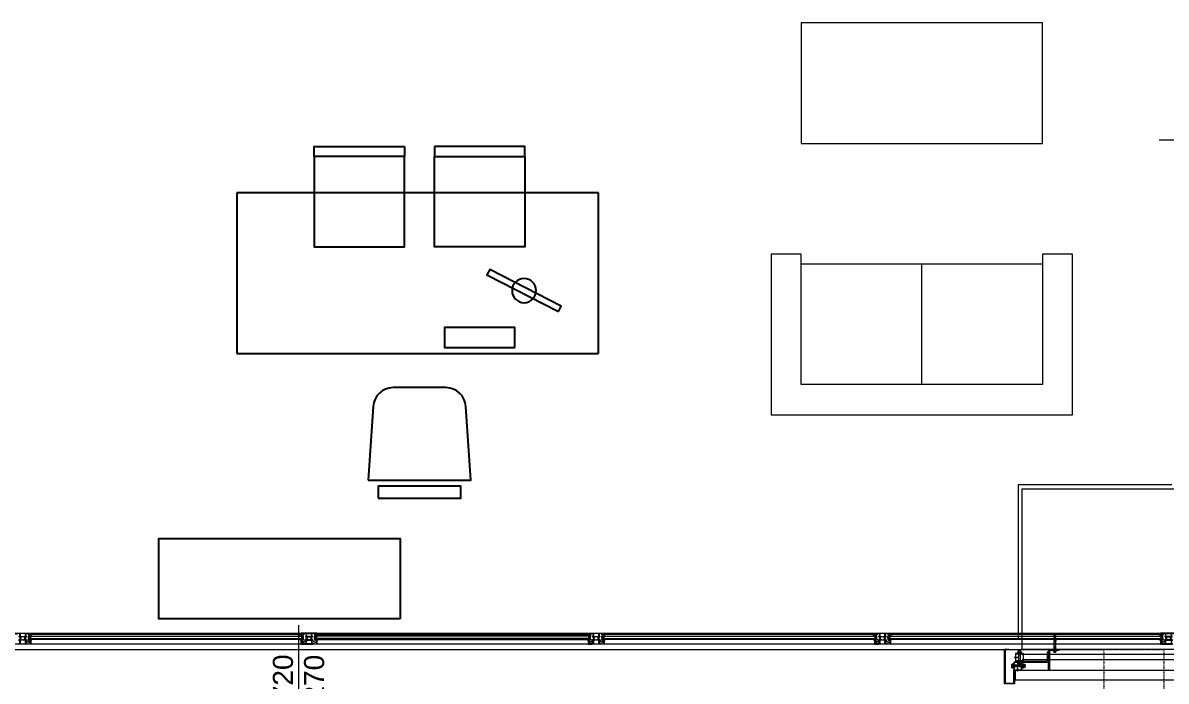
# Model space of a CAD drawing. Extents: x -1417 to 34975, y -245 to 8298.
# Drawn here: x 31081 to 31650, y 2397 to 2724 of the extents above; entities that cross this region are included whole.
import ezdxf
from ezdxf.enums import TextEntityAlignment as Align

# ---------------------------------------------------------------- set-up
doc = ezdxf.new("R2010")
doc.units = 0
doc.linetypes.add('DOT2', pattern=[0.125, 0, -0.125])
doc.layers.get('0').update_dxf_attribs({"color": 9, "lineweight": 9})
for name, color, linetype, lineweight in [('01', 9, 'Continuous', 9), ('05', 9, 'Continuous', 9), ('06D', 9, 'Continuous', 9), ('10', 9, 'Continuous', 9), ('10A', 9, 'Continuous', 9), ('14', 9, 'Continuous', 9), ('15', 9, 'Continuous', 9), ('20', 9, 'DOT2', 9), ('22', 8, 'Continuous', 9), ('33', 9, 'BATTING', 9)]:
    doc.layers.add(name, color=color, linetype=linetype, lineweight=lineweight)
doc.styles.add('Arial', font='arial.ttf', dxfattribs={"height": 2.5})
doc.linetypes.add('BATTING', pattern='A,0.0001,-0.1,[134,ltypeshp.shx,S=0.1,R=0,X=-0.1,Y=0],-0.2,[134,ltypeshp.shx,S=0.1,R=180,X=0.1,Y=0],-0.1', length=0.4001)

# ---------------------------------------------------------------- blocks, each defined once
blk = doc.blocks.new('AST55M13', base_point=(-120.6, -64.2))
at = {"linetype": 'Continuous'}
for points in [[(-120.6, -63.9), (-120.6, -24.599998), (-120.6, 14.700005, -0.414209), (-120.3, 15), (-115.899996, 15, -0.41421), (-115.6, 14.7), (-115.6, 12.699992, -0.41421), (-116.3, 12, -0.414214), (-116.6, 12.3), (-116.6, 13.1, 0.414214), (-117.1, 13.6), (-118.5, 13.6, 0.414214), (-119, 13.1), (-119, 6.399992, 0.414209), (-118.5, 5.9), (-117.099986, 5.9, 0.414205), (-116.6, 6.4), (-116.6, 7.20001, -0.414204), (-116.3, 7.5, -0.414214), (-115.6, 6.8), (-115.6, 3.7, -0.414214), (-116.1, 3.2), (-116.3, 3.2, -0.414214), (-116.6, 3.5), (-116.6, 4.2, 0.414214), (-116.9, 4.5), (-119, 4.5), (-119, -8.961104, 0.425432), (-117.96186, -9.960376), (-105.788552, -9.511013, 0.403077), (-105.5, -9.211232), (-105.5, -8, -0.414214), (-104.3, -6.8), (-103.392821, -6.8, -0.372826), (-102.403076, -7.657148, -0.456845), (-102.7, -8), (-104, -8, 0.414214), (-104.3, -8.3), (-104.3, -9.700012, 0.414202), (-104, -10), (-100.946604, -10), (-98.338437, -9.302068, -0.70008), (-97.584089, -10.379782), (-97.709916, -10.559482), (-99.43897, -12.27067, -0.607471), (-100.039661, -12.112259, 0.283637), (-100.258255, -11.885421), (-102.095283, -11.393179, 1.229391), (-102.4, -11.895399), (-102.4, -16.105016, 0.585524), (-101.943697, -16.361081), (-100.001669, -15.175658, -0.713652), (-99.56466, -15.537556), (-100.36784, -17.668029, -0.16709), (-100.492251, -17.818266), (-102.4, -18.982765), (-102.4, -30.217235), (-100.492251, -31.381734, -0.16709), (-100.36784, -31.531971), (-99.564658, -33.662449, -0.713657), (-100.001677, -34.024337), (-101.943707, -32.838913, 0.585511), (-102.4, -33.094985), (-102.4, -37.304601, 1.229391), (-102.095283, -37.806821), (-100.258255, -37.314579, 0.283637), (-100.039661, -37.087741, -0.607471), (-99.43897, -36.92933), (-97.709916, -38.640518), (-97.584089, -38.820218, -0.700084), (-98.338445, -39.89793), (-100.946604, -39.2), (-104.000005, -39.2, 0.414209), (-104.3, -39.5), (-104.3, -40.900004, 0.41421), (-104, -41.2), (-102.699997, -41.2, -0.456841), (-102.403076, -41.542851, -0.372826), (-103.39282, -42.4), (-104.3, -42.4, -0.414214), (-105.5, -41.2), (-105.5, -39.988768, 0.403083), (-105.788558, -39.688986), (-117.96186, -39.239624, 0.425432), (-119, -40.238896), (-119, -53.7), (-116.9, -53.7, 0.414214), (-116.6, -53.4), (-116.6, -52.69999, -0.414204), (-116.3, -52.4), (-116.09999, -52.4, -0.414208), (-115.6, -52.9), (-115.6, -56.000007, -0.414213), (-116.300007, -56.7, -0.414207), (-116.6, -56.4), (-116.6, -55.599986, 0.414205), (-117.1, -55.1), (-118.500008, -55.1, 0.414209), (-119, -55.6), (-119, -62.3, 0.414214), (-118.5, -62.8), (-117.1, -62.8, 0.414214), (-116.6, -62.3), (-116.6, -61.499993, -0.414207), (-116.3, -61.2, -0.414214), (-115.6, -61.9), (-115.6, -63.900008, -0.414206), (-115.9, -64.2), (-120.300006, -64.2, -0.414208), (-120.6, -63.9)], [(-99.249717, -12.903653), (-90.785616, -12.903653, 0.131652), (-90.285616, -12.769679), (-88.422218, -11.693846, -0.131652), (-88.272218, -11.653653), (-88.017666, -11.653653, -0.414214), (-87.717666, -11.953653), (-87.717666, -15.553653, -0.414214), (-88.017666, -15.853653), (-88.272218, -15.853653, -0.131646), (-88.422211, -15.813465), (-90.285616, -14.737628, 0.131652), (-90.785616, -14.603653), (-99.249717, -14.603653, 0.131652), (-99.749717, -14.737628), (-101.613115, -15.813461, -0.131646), (-101.763107, -15.853653), (-102.017666, -15.853653, -0.414205), (-102.317666, -15.553662), (-102.317666, -11.953653, -0.414205), (-102.017675, -11.653653), (-101.763115, -11.653653, -0.131652), (-101.613115, -11.693846), (-99.749717, -12.769679, 0.131652), (-99.249717, -12.903653)], [(-99.249717, -36.296347), (-90.785616, -36.296347, -0.131652), (-90.285616, -36.430321), (-88.422218, -37.506154, 0.131643), (-88.272229, -37.546347), (-88.017666, -37.546347, 0.414214), (-87.717666, -37.246347), (-87.717666, -33.646347, 0.414214), (-88.017666, -33.346347), (-88.272218, -33.346347, 0.131652), (-88.422218, -33.386539), (-90.285616, -34.462372, -0.131652), (-90.785616, -34.596347), (-99.249717, -34.596347, -0.131652), (-99.749717, -34.462372), (-101.613115, -33.386539, 0.131652), (-101.763115, -33.346347), (-102.017666, -33.346347, 0.414205), (-102.317666, -33.646338), (-102.317666, -37.246347, 0.414205), (-102.017675, -37.546347), (-101.763115, -37.546347, 0.131649), (-101.613118, -37.506156), (-99.749717, -36.430321, -0.131652), (-99.249717, -36.296347)], [(-85.3, -10), (-81.1, -10), (-76.9, -10), (-76.6, -10.3), (-76.3, -10), (-67.9, -10, 0.414205), (-67.6, -9.700009), (-67.6, -8.491608, -0.365977), (-67.35, -8.195804, 0.365977), (-67.1, -7.9), (-67.1, -6.8, 0.414195), (-67.399981, -6.5), (-68.3, -6.5, 0.36597), (-68.595803, -6.749993, -0.366034), (-68.89166, -7), (-69.3, -7, -0.414202), (-69.6, -6.700012), (-69.6, -6.5, -0.414214), (-68.1, -5), (-65.9, -5, -0.414207), (-65.6, -5.299994), (-65.6, -43.9, -0.414201), (-65.899987, -44.2), (-68.1, -44.2, -0.414214), (-69.6, -42.7), (-69.6, -42.5, -0.414207), (-69.300007, -42.2), (-68.891668, -42.2, -0.366034), (-68.595804, -42.45, 0.365977), (-68.3, -42.7), (-67.4, -42.7, 0.414206), (-67.1, -42.400008), (-67.1, -41.3, 0.365977), (-67.35, -41.004196, -0.365977), (-67.6, -40.708392), (-67.6, -39.5, 0.4142), (-67.899986, -39.2), (-76.3, -39.2), (-76.6, -38.9), (-76.9, -39.2), (-85.3, -39.2, 0.4142), (-85.6, -39.499986), (-85.6, -40.708392, -0.365977), (-85.85, -41.004196, 0.365977), (-86.1, -41.3), (-86.1, -42.4, 0.414199), (-85.800015, -42.7), (-84.9, -42.7, 0.365977), (-84.604196, -42.45, -0.366034), (-84.308332, -42.2), (-83.9, -42.2, -0.414214), (-83.6, -42.5), (-83.6, -42.7, -0.414214), (-85.1, -44.2), (-86.8, -44.2, -0.414214), (-87.6, -43.4), (-87.6, -42.7, 0.414205), (-87.899991, -42.4), (-88.10718, -42.4, -0.372825), (-89.096923, -41.542857, -0.45685), (-88.8, -41.2), (-87.9, -41.2, 0.414198), (-87.6, -40.900016), (-87.6, -39.5, 0.414214), (-87.9, -39.2), (-89.053396, -39.2), (-91.661555, -39.89793, -0.700084), (-92.415911, -38.820218), (-92.290084, -38.640518), (-90.56103, -36.92933, -0.607471), (-89.960339, -37.087741, 0.283637), (-89.741745, -37.314579), (-87.904717, -37.806821, 1.229391), (-87.6, -37.304601), (-87.6, -33.094984, 0.585516), (-88.056297, -32.838916), (-89.998323, -34.024337, -0.713656), (-90.435343, -33.66245), (-89.63216, -31.531971, -0.241095), (-89.507749, -31.381734), (-87.6, -30.217235), (-87.6, -18.982765), (-89.507749, -17.818266, -0.167084), (-89.632158, -17.668036), (-90.43534, -15.537556, -0.713656), (-89.998329, -15.17566), (-88.056303, -16.361081, 0.585518), (-87.6, -16.105021), (-87.6, -11.895399, 1.229391), (-87.904717, -11.393179), (-89.741745, -11.885421, 0.283637), (-89.960339, -12.112259, -0.607471), (-90.56103, -12.27067), (-92.290084, -10.559482), (-92.415911, -10.379782, -0.700084), (-91.661555, -9.30207), (-89.053396, -10), (-87.9, -10, 0.414206), (-87.6, -9.700008), (-87.6, -8.3, 0.414206), (-87.899992, -8), (-88.8, -8, -0.456844), (-89.096924, -7.657149, -0.372825), (-88.107186, -6.8), (-87.9, -6.8, 0.414214), (-87.6, -6.5), (-87.6, -5.800024, -0.414222), (-86.8, -5), (-85.1, -5, -0.414214), (-83.6, -6.5), (-83.6, -6.7, -0.414201), (-83.899987, -7), (-84.308332, -7, -0.366034), (-84.604196, -6.75, 0.365977), (-84.9, -6.5), (-85.8, -6.5, 0.414199), (-86.1, -6.799985), (-86.1, -7.9, 0.365977), (-85.85, -8.195804, -0.365977), (-85.6, -8.491608), (-85.6, -9.7, 0.414214), (-85.3, -10)]]:
    blk.add_lwpolyline(points, format="xyb", close=True, dxfattribs=at)
for points in [[(-119, -24.6), (-119, -37.6), (-104.1, -37.6), (-104.1, -11.6), (-119, -11.6), (-119, -24.6)], [(-76.55, -11.6), (-85.9, -11.6), (-85.9, -37.6), (-67.2, -37.6), (-67.2, -11.6), (-76.55, -11.6)]]:
    blk.add_lwpolyline(points, close=True, dxfattribs=at)
blk = doc.blocks.new('AS25G13', base_point=(534.475891, 569.218076))
at = {"linetype": 'Continuous'}
blk.add_lwpolyline([(554.475892, 593.818076), (554.475892, 574.618076, -0.414213), (554.175891, 574.318077), (553.575892, 574.318076, -0.414213), (553.275891, 574.618077), (553.275892, 574.818076), (550.275892, 574.818076), (550.275892, 572.118076), (550.625892, 571.916004, -0.414213), (550.735699, 571.506195), (549.749855, 569.798664, -0.767327), (549.075893, 569.979252), (549.075892, 575.018076, -0.414213), (550.075891, 576.018077), (552.775892, 576.018076, 0.414213), (553.275892, 576.518077), (553.275892, 592.418076, 0.414213), (552.775892, 592.918077), (546.871944, 592.918076, 0.414213), (545.871944, 591.918078), (545.871944, 584.702506, -0.236642), (544.585327, 582.137556, 0.18958), (541.498237, 577.158525, -0.197358), (540.185462, 575.110574), (538.643454, 574.030849, 0.244575), (537.875891, 572.556375), (537.875892, 569.763782, -0.767327), (536.857591, 569.490929), (535.716084, 571.468076, -0.577351), (535.975892, 571.918076), (536.675892, 571.918076), (536.675892, 572.556375, -0.244575), (537.955162, 575.013831), (539.49717, 576.093557, 0.197358), (540.317654, 577.373526, -0.18958), (543.867808, 583.099413, 0.236642), (544.671943, 584.702506), (544.671944, 585.818076, 0.414213), (544.371944, 586.118076), (543.971944, 586.118076, -0.414213), (543.671943, 586.418077), (543.671944, 586.818076, -0.414213), (543.971944, 587.118076), (544.171944, 587.118076, 0.414213), (544.671944, 587.618077), (544.671944, 591.918076, 0.414213), (543.671945, 592.918077), (536.175892, 592.918076, 0.41421), (535.675892, 592.418082), (535.675892, 591.901674, 0.127549), (535.764127, 591.561462, -0.098841), (537.104101, 587.384163, 0.366972), (537.386354, 587.117731, -0.399303), (537.671943, 586.818828), (537.671944, 586.418076, -0.414213), (537.371943, 586.118077), (536.46398, 586.118076, -0.400156), (535.964546, 586.594267, 0.114883), (534.725891, 590.959305, -0.126996), (534.475891, 591.927552), (534.475892, 593.818076, -0.414213), (534.775892, 594.118076), (554.175892, 594.118076, -0.414213), (554.475892, 593.818076)], format="xyb", close=True, dxfattribs=at)
blk = doc.blocks.new('AS01_16_02', base_point=(27.384856, 2.668764))
at = {"color": 0, "linetype": 'Continuous'}
for points in [[(21.277248, -1.392543, -0.892559), (21.744295, -0.515583), (24.521509, -1.857477, 0.502534), (24.860099, -2.298316, 0.502534), (25.184856, -1.847189), (25.184856, 1.7, 0.155072), (24.261958, 3.275501), (20.430427, 5.552607, -0.865076), (21.019614, 6.583639), (28.412964, 3.675712, -0.696768), (28.399147, 3.019187), (27.721583, 2.785098, 0.319818), (27.384856, 2.312508), (27.384856, 0.05, 0.414214), (27.684856, -0.25), (28.08642, -0.25, 0.396012), (28.385833, 0.03125, -0.682513), (29.272546, 0.315748), (30.127622, -0.734156, -0.172553), (30.284856, -1.176202), (30.284856, -3.723798, -0.172553), (30.127622, -4.165844), (29.272546, -5.215748, -0.682513), (28.385833, -4.93125, 0.396012), (28.08642, -4.65), (27.684856, -4.65, 0.414214), (27.384856, -4.95), (27.384856, -10.2, -0.414214), (27.084856, -10.5), (25.297074, -10.5, -0.18412), (24.964264, -10.373145), (21.227908, -7.040675, -0.881574), (21.79023, -6.223317), (24.51762, -8.055238, 1.121155), (25.184856, -8.202566), (25.184856, -4.921445, 0.698065), (24.633969, -4.152563), (21.277248, -1.392543)], [(27.72879, -3.456066, 0.198912), (27.834856, -3.5), (28.734856, -3.5, 0.414214), (28.884856, -3.35), (28.884856, -1.55, 0.414214), (28.734856, -1.4), (27.834856, -1.4, 0.414214), (27.684856, -1.55), (27.684856, -3.35, 0.198912), (27.72879, -3.456066)]]:
    blk.add_lwpolyline(points, format="xyb", close=True, dxfattribs=at)
blk = doc.blocks.new('p-dograma-catikati')
at = {"layer": '06D', "elevation": 0}
for points in [[(7.13, -680), (854.37, -680)], [(854.37, -685.5), (7.13, -685.5)]]:
    blk.add_lwpolyline(points, dxfattribs=at)
at = {"layer": '10', "ltscale": 1000}
for p, q in [((290.83, -681.68), (290.98, -681.53)), ((290.83, -682.52), (290.83, -681.68)), ((290.98, -682.67), (290.83, -682.52)), ((290.98, -681.53), (291.83, -681.53)), ((290.98, -681.78), (291.08, -681.68)), ((290.98, -682.42), (290.98, -681.78)), ((291.08, -682.52), (290.98, -682.42)), ((291.83, -682.67), (290.98, -682.67)), ((291.08, -681.68), (291.68, -681.68)), ((291.68, -682.52), (291.08, -682.52)), ((291.68, -681.68), (291.68, -682.52)), ((291.83, -681.53), (291.83, -682.67)), ((427.59, -681.53), (426.74, -681.53)), ((426.74, -681.53), (426.74, -682.67)), ((426.74, -682.67), (427.59, -682.67)), ((427.49, -681.68), (426.89, -681.68)), ((426.89, -681.68), (426.89, -682.52)), ((426.89, -682.52), (427.49, -682.52)), ((427.59, -681.78), (427.49, -681.68)), ((427.49, -682.52), (427.59, -682.42)), ((427.74, -681.68), (427.59, -681.53)), ((427.59, -682.42), (427.59, -681.78)), ((427.59, -682.67), (427.74, -682.52)), ((427.74, -682.52), (427.74, -681.68)), ((433.26, -681.68), (433.41, -681.53)), ((433.26, -682.52), (433.26, -681.68)), ((433.41, -682.67), (433.26, -682.52)), ((433.41, -681.53), (434.26, -681.53)), ((433.41, -681.78), (433.51, -681.68)), ((433.41, -682.42), (433.41, -681.78)), ((433.51, -682.52), (433.41, -682.42)), ((434.26, -682.67), (433.41, -682.67)), ((433.51, -681.68), (434.11, -681.68)), ((434.11, -682.52), (433.51, -682.52)), ((434.11, -681.68), (434.11, -682.52)), ((434.26, -681.53), (434.26, -682.67)), ((570.52, -681.53), (569.67, -681.53)), ((569.67, -681.53), (569.67, -682.67)), ((569.67, -682.67), (570.52, -682.67)), ((570.42, -681.68), (569.82, -681.68)), ((569.82, -681.68), (569.82, -682.52)), ((569.82, -682.52), (570.42, -682.52)), ((570.52, -681.78), (570.42, -681.68)), ((570.42, -682.52), (570.52, -682.42)), ((570.67, -681.68), (570.52, -681.53)), ((570.52, -682.42), (570.52, -681.78)), ((570.52, -682.67), (570.67, -682.52)), ((570.67, -682.52), (570.67, -681.68)), ((576.19, -681.68), (576.34, -681.53)), ((576.19, -682.52), (576.19, -681.68)), ((576.34, -682.67), (576.19, -682.52)), ((576.34, -681.53), (577.19, -681.53)), ((576.34, -681.78), (576.44, -681.68)), ((576.34, -682.42), (576.34, -681.78)), ((576.44, -682.52), (576.34, -682.42)), ((577.19, -682.67), (576.34, -682.67)), ((576.44, -681.68), (577.04, -681.68)), ((577.04, -682.52), (576.44, -682.52)), ((577.04, -681.68), (577.04, -682.52)), ((577.19, -681.53), (577.19, -682.67)), ((712.96, -681.53), (712.11, -681.53)), ((712.11, -681.53), (712.11, -682.67)), ((712.11, -682.67), (712.96, -682.67)), ((712.86, -681.68), (712.26, -681.68)), ((712.26, -681.68), (712.26, -682.52)), ((712.26, -682.52), (712.86, -682.52)), ((712.96, -681.78), (712.86, -681.68)), ((712.86, -682.52), (712.96, -682.42)), ((713.11, -681.68), (712.96, -681.53)), ((712.96, -682.42), (712.96, -681.78)), ((712.96, -682.67), (713.11, -682.52)), ((713.11, -682.52), (713.11, -681.68)), ((718.63, -681.68), (718.78, -681.53)), ((718.63, -682.52), (718.63, -681.68)), ((718.78, -682.67), (718.63, -682.52)), ((718.78, -681.53), (719.63, -681.53)), ((718.78, -681.78), (718.88, -681.68)), ((718.78, -682.42), (718.78, -681.78)), ((718.88, -682.52), (718.78, -682.42)), ((719.63, -682.67), (718.78, -682.67)), ((718.88, -681.68), (719.48, -681.68)), ((719.48, -682.52), (718.88, -682.52)), ((719.48, -681.68), (719.48, -682.52)), ((719.63, -681.53), (719.63, -682.67)), ((855.39, -681.53), (854.54, -681.53)), ((854.54, -681.53), (854.54, -682.67)), ((854.54, -682.67), (855.39, -682.67)), ((855.29, -681.68), (854.69, -681.68)), ((854.69, -681.68), (854.69, -682.52)), ((854.69, -682.52), (855.29, -682.52)), ((855.39, -681.78), (855.29, -681.68)), ((855.29, -682.52), (855.39, -682.42)), ((855.54, -681.68), (855.39, -681.53)), ((855.39, -682.42), (855.39, -681.78)), ((855.39, -682.67), (855.54, -682.52)), ((855.54, -682.52), (855.54, -681.68)), ((290.78, -683.1), (290.77, -683.1)), ((291.67, -683.52), (291.69, -683.51)), ((291.73, -683.5), (292, -683.5)), ((292.03, -683.53), (292.03, -683.73)), ((292.06, -683.75), (292.09, -683.75)), ((426.51, -683.75), (426.47, -683.75)), ((426.54, -683.53), (426.54, -683.73)), ((426.83, -683.5), (426.57, -683.5)), ((426.9, -683.52), (426.88, -683.51)), ((427.78, -683.1), (427.79, -683.1)), ((433.22, -683.1), (433.21, -683.1)), ((434.1, -683.52), (434.12, -683.51)), ((434.17, -683.5), (434.43, -683.5)), ((434.46, -683.53), (434.46, -683.73)), ((434.49, -683.75), (434.53, -683.75)), ((569.44, -683.75), (569.41, -683.75)), ((569.47, -683.53), (569.47, -683.73)), ((569.77, -683.5), (569.5, -683.5)), ((569.83, -683.52), (569.82, -683.51)), ((570.72, -683.1), (570.73, -683.1)), ((576.15, -683.1), (576.14, -683.1)), ((577.04, -683.52), (577.05, -683.51)), ((577.1, -683.5), (577.36, -683.5)), ((577.39, -683.53), (577.39, -683.73)), ((577.42, -683.75), (577.46, -683.75)), ((711.88, -683.75), (711.84, -683.75)), ((711.91, -683.53), (711.91, -683.73)), ((712.2, -683.5), (711.94, -683.5)), ((712.27, -683.52), (712.25, -683.51)), ((713.15, -683.1), (713.16, -683.1)), ((718.59, -683.1), (718.58, -683.1)), ((719.47, -683.52), (719.49, -683.51)), ((719.54, -683.5), (719.8, -683.5)), ((719.83, -683.53), (719.83, -683.73)), ((719.86, -683.75), (719.9, -683.75)), ((854.31, -683.75), (854.28, -683.75)), ((854.34, -683.53), (854.34, -683.73)), ((854.63, -683.5), (854.37, -683.5)), ((854.7, -683.52), (854.68, -683.51)), ((855.59, -683.1), (855.6, -683.1))]:
    blk.add_line(p, q, dxfattribs=at)
for centre, major_axis, start_param, end_param in [((290.77, -683.15), (0.05, 0), 1.571021, 3.466754), ((291.59, -682.54), (1.11, 0), 3.811733, 4.445523), ((290.77, -683.14), (0.0382, 0), 0.62909, 1.300096), ((291.08, -682.86), (-0.391, 0), 0.785447, 1.446401), ((291.59, -680.35), (3.2, 0), 4.537008, 4.882121), ((291.51, -683.06), (-0.529, 0), 1.168071, 1.875789), ((291.73, -683.59), (0.1, 0), 1.57081, 2.088079), ((292, -683.53), (-0.03, 0), 3.141594, 4.712388), ((292.06, -683.73), (-0.03, 0), 0.000001, 1.570795), ((292.09, -683.66), (0.1, 0), -1.570624, -0.201547), ((291.68, -680.55), (-2.97, 0), 1.723745, 1.916715), ((292.98, -683.83), (0.8, 0), 1.91468, 2.940113), ((292.7, -683.12), (0.03, 0), 0.00045, 1.852781), ((292.7, -683.12), (-0.03, 0), 1.914618, 3.141561), ((433.21, -683.15), (0.05, 0), 1.571021, 3.466754), ((434.03, -682.54), (1.11, 0), 3.811733, 4.445523), ((433.21, -683.14), (0.0382, 0), 0.62909, 1.300096), ((433.52, -682.86), (0.391, 0), 3.92704, 4.587994), ((434.03, -680.35), (3.2, 0), 4.537008, 4.882121), ((433.94, -683.06), (-0.529, 0), 1.168071, 1.875789), ((434.17, -683.59), (0.1, 0), 1.57081, 2.088079), ((434.43, -683.53), (0.03, 0), 0.000001, 1.570795), ((434.49, -683.73), (-0.03, 0), 0.000001, 1.570795), ((434.53, -683.66), (0.1, 0), -1.570624, -0.201547), ((434.11, -680.55), (2.97, 0), -1.417848, -1.224878), ((435.41, -683.83), (0.8, 0), 1.91468, 2.940113), ((435.13, -683.12), (0.03, 0), 0.00045, 1.852781), ((435.13, -683.12), (-0.03, 0), 1.914618, 3.141561), ((576.14, -683.15), (0.05, 0), 1.571021, 3.466754), ((576.96, -682.54), (1.11, 0), 3.811733, 4.445523), ((576.14, -683.14), (0.0382, 0), 0.62909, 1.300096), ((576.45, -682.86), (-0.391, 0), 0.785447, 1.446401), ((576.96, -680.35), (3.2, 0), 4.537008, 4.882121), ((576.88, -683.06), (-0.529, 0), 1.168071, 1.875789), ((577.1, -683.59), (0.1, 0), 1.57081, 2.088079), ((577.36, -683.53), (-0.03, 0), 3.141594, 4.712388), ((577.42, -683.73), (-0.03, 0), 0.000001, 1.570795), ((577.46, -683.66), (0.1, 0), -1.570624, -0.201547), ((577.05, -680.55), (-2.97, 0), 1.723745, 1.916715), ((578.34, -683.83), (0.8, 0), 1.91468, 2.940113), ((578.06, -683.12), (0.03, 0), 0.00045, 1.852781), ((578.06, -683.12), (-0.03, 0), 1.914618, 3.141561), ((718.58, -683.15), (0.05, 0), 1.571021, 3.466754), ((719.4, -682.54), (1.11, 0), 3.811733, 4.445523), ((718.58, -683.14), (0.0382, 0), 0.62909, 1.300096), ((718.89, -682.86), (-0.391, 0), 0.785447, 1.446401), ((719.4, -680.35), (3.2, 0), 4.537008, 4.882121), ((719.31, -683.06), (-0.529, 0), 1.168071, 1.875789), ((719.54, -683.59), (0.1, 0), 1.57081, 2.088079), ((719.8, -683.53), (-0.03, 0), 3.141594, 4.712388), ((719.86, -683.73), (-0.03, 0), 0.000001, 1.570795), ((719.9, -683.66), (0.1, 0), -1.570624, -0.201547), ((719.48, -680.55), (-2.97, 0), 1.723745, 1.916715), ((720.78, -683.83), (0.8, 0), 1.91468, 2.940113), ((720.5, -683.12), (0.03, 0), 0.00045, 1.852781), ((720.5, -683.12), (-0.03, 0), 1.914618, 3.141561)]:
    blk.add_ellipse(centre, major_axis=major_axis, ratio=0.909091, start_param=start_param, end_param=end_param, dxfattribs=at)
at = {"layer": '10', "ltscale": 1000, "extrusion": (0, 0, -1)}
for centre, major_axis, start_param, end_param in [((425.87, -683.12), (-0.03, 0), 0.00045, 1.852781), ((425.87, -683.12), (0.03, 0), 1.914618, 3.141561), ((425.59, -683.83), (-0.8, 0), 1.91468, 2.940113), ((426.89, -680.55), (2.97, 0), 1.723745, 1.916715), ((426.47, -683.66), (-0.1, 0), -1.570624, -0.201547), ((426.97, -680.35), (-3.2, 0), 4.537008, 4.882121), ((426.51, -683.73), (0.03, 0), 0.000001, 1.570795), ((426.57, -683.53), (0.03, 0), 3.141594, 4.712388), ((426.83, -683.59), (-0.1, 0), 1.57081, 2.088079), ((427.06, -683.06), (0.529, 0), 1.168071, 1.875789), ((426.97, -682.54), (-1.11, 0), 3.811733, 4.445523), ((427.48, -682.86), (0.391, 0), 0.785447, 1.446401), ((427.79, -683.14), (-0.0382, 0), 0.62909, 1.300096), ((427.79, -683.15), (-0.05, 0), 1.571021, 3.466754), ((568.8, -683.12), (-0.03, 0), 0.00045, 1.852781), ((568.8, -683.12), (0.03, 0), 1.914618, 3.141561), ((568.52, -683.83), (-0.8, 0), 1.91468, 2.940113), ((569.82, -680.55), (-2.97, 0), -1.417848, -1.224878), ((569.41, -683.66), (-0.1, 0), -1.570624, -0.201547), ((569.91, -680.35), (-3.2, 0), 4.537008, 4.882121), ((569.44, -683.73), (0.03, 0), 0.000001, 1.570795), ((569.5, -683.53), (-0.03, 0), 0.000001, 1.570795), ((569.77, -683.59), (-0.1, 0), 1.57081, 2.088079), ((569.99, -683.06), (0.529, 0), 1.168071, 1.875789), ((569.91, -682.54), (-1.11, 0), 3.811733, 4.445523), ((570.42, -682.86), (-0.391, 0), 3.92704, 4.587994), ((570.73, -683.14), (-0.0382, 0), 0.62909, 1.300096), ((570.73, -683.15), (-0.05, 0), 1.571021, 3.466754), ((711.24, -683.12), (-0.03, 0), 0.00045, 1.852781), ((711.24, -683.12), (0.03, 0), 1.914618, 3.141561), ((710.96, -683.83), (-0.8, 0), 1.91468, 2.940113), ((712.26, -680.55), (-2.97, 0), -1.417848, -1.224878), ((711.84, -683.66), (-0.1, 0), -1.570624, -0.201547), ((712.34, -680.35), (-3.2, 0), 4.537008, 4.882121), ((711.88, -683.73), (0.03, 0), 0.000001, 1.570795), ((711.94, -683.53), (-0.03, 0), 0.000001, 1.570795), ((712.2, -683.59), (-0.1, 0), 1.57081, 2.088079), ((712.43, -683.06), (0.529, 0), 1.168071, 1.875789), ((712.34, -682.54), (-1.11, 0), 3.811733, 4.445523), ((712.85, -682.86), (-0.391, 0), 3.92704, 4.587994), ((713.16, -683.14), (-0.0382, 0), 0.62909, 1.300096), ((713.16, -683.15), (-0.05, 0), 1.571021, 3.466754), ((853.67, -683.12), (0.03, 0), 3.142043, 4.994373), ((853.67, -683.12), (-0.03, 0), -1.226975, -0.000032), ((853.39, -683.83), (-0.8, 0), 1.91468, 2.940113), ((854.69, -680.55), (2.97, 0), 1.723745, 1.916715), ((854.28, -683.66), (-0.1, 0), -1.570624, -0.201547), ((854.78, -680.35), (-3.2, 0), 4.537008, 4.882121), ((854.31, -683.73), (-0.03, 0), 3.141594, 4.712388), ((854.37, -683.53), (-0.03, 0), 0.000001, 1.570795), ((854.63, -683.59), (0.1, 0), -1.570782, -1.053513), ((854.86, -683.06), (0.529, 0), 1.168071, 1.875789), ((854.78, -682.54), (1.11, 0), 0.67014, 1.30393), ((855.29, -682.86), (-0.391, 0), 3.92704, 4.587994), ((855.6, -683.14), (-0.0382, 0), 0.62909, 1.300096), ((855.6, -683.15), (-0.05, 0), 1.571021, 3.466754)]:
    blk.add_ellipse(centre, major_axis=major_axis, ratio=0.909091, start_param=start_param, end_param=end_param, dxfattribs=at)
at = {"layer": '15', "elevation": 0}
for points in [[(290.98, -681.53), (427.59, -681.53), (427.59, -680.73), (290.98, -680.73), (290.98, -681.53)], [(290.98, -682.67), (427.59, -682.67), (427.59, -683.27), (290.98, -683.27), (290.98, -682.67)], [(570.52, -681.53), (433.41, -681.53), (433.41, -680.73), (570.52, -680.73), (570.52, -681.53)], [(570.52, -682.67), (433.41, -682.67), (433.41, -683.27), (570.52, -683.27), (570.52, -682.67)], [(576.34, -681.53), (712.96, -681.53), (712.96, -680.73), (576.34, -680.73), (576.34, -681.53)], [(576.34, -682.67), (712.96, -682.67), (712.96, -683.27), (576.34, -683.27), (576.34, -682.67)], [(718.78, -681.53), (855.39, -681.53), (855.39, -680.73), (718.78, -680.73), (718.78, -681.53)], [(718.78, -682.67), (855.39, -682.67), (855.39, -683.27), (718.78, -683.27), (718.78, -682.67)]]:
    blk.add_lwpolyline(points, dxfattribs=at)
at = {"layer": '10', "ltscale": 1000, "yscale": 0.1, "zscale": 0.1}
for name, p, xscale, rotation in [('AST55M13', (284.11, -680), 0.1, 270), ('AST55M13', (434.46, -680), -0.1, 90), ('AS01_16_02', (434.46, -680.5), -0.1, 270), ('AS01_16_02', (569.47, -680.5), 0.1, 90), ('AST55M13', (569.47, -680), 0.1, 270), ('AS01_16_02', (711.91, -680.5), 0.1, 90), ('AST55M13', (711.91, -680), 0.1, 270), ('AS01_16_02', (854.34, -680.5), 0.1, 90), ('AS25G13', (289.54, -683.5), 0.1, 270), ('AS25G13', (429.03, -683.5), -0.1, 90), ('AS25G13', (574.9, -683.5), 0.1, 270), ('AS25G13', (717.34, -683.5), 0.1, 270)]:
    blk.add_blockref(name, p, dxfattribs=dict(at, xscale=xscale, rotation=rotation))
at = {"layer": '10', "ltscale": 1000, "extrusion": (0, 0, -1), "yscale": 0.1, "zscale": -0.1}
for name, p, xscale, rotation in [('AS01_16_02', (-292.03, -680.5), 0.1, 90), ('AS01_16_02', (-426.54, -680.5), -0.1, 270), ('AS01_16_02', (-577.39, -680.5), 0.1, 90), ('AS01_16_02', (-719.83, -680.5), 0.1, 90), ('AST55M13', (-862.26, -680), 0.1, 270), ('AS25G13', (-431.97, -683.5), -0.1, 90), ('AS25G13', (-571.96, -683.5), 0.1, 270), ('AS25G13', (-714.4, -683.5), 0.1, 270), ('AS25G13', (-856.83, -683.5), 0.1, 270)]:
    blk.add_blockref(name, p, dxfattribs=dict(at, xscale=xscale, rotation=rotation))
blk = doc.blocks.new('p-koltuk-2li')
blk.add_lwpolyline([(-75, -100), (-75, -20), (75, -20), (75, -100), (60, -100), (60, -95), (-60, -95), (-60, -100)], close=True)
for points in [[(60, -95), (60, -35), (-60, -35), (-60, -95)], [(0, -35), (0, -35), (0, -95)]]:
    blk.add_lwpolyline(points)
blk = doc.blocks.new('gr-p-birim eleman')
blk.add_lwpolyline([(-1, 0), (0, 0), (0, 1), (-1, 1)], close=True)
blk = doc.blocks.new('m-vw-sandalye-02')
at = {"lineweight": -3, "ltscale": 0.5}
for points in [[(-22.5, 0), (-22.5, -5), (22.5, -5), (22.5, 0)], [(-22.5, -5), (22.5, -5), (22.5, -50), (-22.5, -50)]]:
    blk.add_lwpolyline(points, close=True, dxfattribs=at)
blk = doc.blocks.new('m-vw-sandalye')
at = {"lineweight": -3, "ltscale": 0.5}
blk.add_lwpolyline([(-20.5, 0), (20.5, 0), (20.5, -6), (-20.5, -6)], close=True, dxfattribs=at)
blk.add_lwpolyline([(-25.5, -9), (25.5, -9), (23.11, -45.65, -0.395265), (13.13, -55), (-13.13, -55, -0.395265), (-23.11, -45.65)], format="xyb", close=True, dxfattribs=at)
blk = doc.blocks.new('m-vw-çalışma-p-01')
at = {"lineweight": -3, "ltscale": 0.5}
for p, q in [((11.93, 179.03), (91.93, 179.03)), ((11.93, -0.97), (11.93, 179.03)), ((91.93, 179.03), (91.93, -0.97)), ((91.93, -0.97), (11.93, -0.97))]:
    blk.add_line(p, q, dxfattribs=at)
for points in [[(32.8, 159.16), (35.47, 160.53), (53.74, 124.95), (51.08, 123.58)], [(15, 137.5), (25, 137.5), (25, 102.5), (15, 102.5)]]:
    blk.add_lwpolyline(points, close=True, dxfattribs=at)
blk.add_circle((43.27, 142.05), 6, dxfattribs=at)
at = {"lineweight": -3, "ltscale": 0.5, "xscale": -1, "rotation": 270}
blk.add_blockref('m-vw-sandalye-02', (115, 120), dxfattribs=at)
at = {"lineweight": -3, "rotation": 90}
blk.add_blockref('m-vw-sandalye', (-60, 90), dxfattribs=at)
at = {"lineweight": -3, "ltscale": 0.5, "rotation": 270}
blk.add_blockref('m-vw-sandalye-02', (115, 60), dxfattribs=at)
blk = doc.blocks.new('p-kolon-80x80-vw')
at = {"layer": '01'}
blk.add_lwpolyline([(-40, -40), (-40, 40), (40, 40), (40, -40)], close=True, dxfattribs=at)
blk = doc.blocks.new('0_doorno')
blk.add_lwpolyline([(4.5, 0), (12.5, 0)])
blk.add_ellipse((0, 0), major_axis=(-4.5, 0), ratio=0.666667)
at = {"style": 'Arial'}
blk.add_attdef('YUKSEKLIK', text='', height=2, dxfattribs=at).set_placement((5, 5.9), align=Align.TOP_LEFT)
blk.add_attdef('KAPINO', text='', height=1.4, dxfattribs=at).set_placement((-0.02, -0.04), align=Align.MIDDLE)
blk.add_attdef('GENISLIK', text='', height=2, dxfattribs=at).set_placement((5, -1.89), align=Align.BOTTOM_LEFT)
blk = doc.blocks.new('cxvxv')
for p, q in [((-21988.4, 8560.98, 0), (-21988.4, 8560.32, 0)), ((-21988.4, 8560.32, 0), (-21986.64, 8560.32, 0)), ((-21986.86, 8561.07, 0), (-21988.18, 8561.07, 0)), ((-21988.02, 8561.25, 0), (-21987.03, 8561.3, 0)), ((-21988.02, 8561.25, 0), (-21988, 8561.26, 0)), ((-21988, 8561.23, 0), (-21988.02, 8561.25, 0)), ((-21988.02, 8561.13, 0), (-21987.03, 8561.19, 0)), ((-21988.02, 8561.13, 0), (-21988, 8561.14, 0)), ((-21988, 8561.11, 0), (-21988.02, 8561.13, 0)), ((-21988.02, 8560.32, 0), (-21987.02, 8560.32, 0)), ((-21988.02, 8560.28, 0), (-21988.02, 8560.32, 0)), ((-21988.02, 8560.11, 0), (-21988.02, 8555.61, 0)), ((-21988, 8561.3, 0), (-21987.94, 8561.35, 0)), ((-21988, 8561.26, 0), (-21988, 8561.3, 0)), ((-21988, 8561.14, 0), (-21988, 8561.23, 0)), ((-21988, 8561.07, 0), (-21988, 8561.11, 0)), ((-21987.96, 8560.98, 0), (-21987.96, 8560.32, 0)), ((-21987.54, 8561.35, 0), (-21987.94, 8561.35, 0)), ((-21987.7, 8561.05, 0), (-21987.7, 8561.08, 0)), ((-21987.7, 8561.07, 0), (-21987.7, 8561.07, 0)), ((-21987.54, 8561.35, 0), (-21987.1, 8561.35, 0)), ((-21987.03, 8561.3, 0), (-21987.1, 8561.35, 0)), ((-21987.08, 8560.64, 0), (-21987.08, 8560.98, 0)), ((-21987.08, 8560.64, 0), (-21987.08, 8560.32, 0)), ((-21987.06, 8560.32, 0), (-21987.06, 8560.28, 0)), ((-21987.06, 8555.61, 0), (-21987.06, 8560.11, 0)), ((-21987.05, 8561.32, 0), (-21987.03, 8561.3, 0)), ((-21987.03, 8561.3, 0), (-21987.05, 8561.28, 0)), ((-21987.03, 8561.3, 0), (-21987.05, 8561.29, 0)), ((-21987.05, 8561.28, 0), (-21987.05, 8561.2, 0)), ((-21987.05, 8561.2, 0), (-21987.03, 8561.19, 0)), ((-21987.03, 8561.19, 0), (-21987.05, 8561.17, 0)), ((-21987.05, 8561.17, 0), (-21987.05, 8561.08, 0)), ((-21987.05, 8561.08, 0), (-21987.03, 8561.07, 0)), ((-21987.02, 8560.32, 0), (-21987.02, 8560.28, 0)), ((-21987.02, 8555.61, 0), (-21987.02, 8560.11, 0)), ((-21986.64, 8560.32, 0), (-21986.64, 8560.98, 0)), ((-21988.4, 8555.4, 0), (-21986.64, 8555.4, 0)), ((-21988.4, 8554.74, 0), (-21988.4, 8555.4, 0)), ((-21986.86, 8554.65, 0), (-21988.17, 8554.65, 0)), ((-21988.02, 8555.44, 0), (-21988.02, 8555.4, 0)), ((-21988.02, 8555.4, 0), (-21987.02, 8555.4, 0)), ((-21987.96, 8554.74, 0), (-21987.96, 8555.4, 0)), ((-21987.08, 8555.08, 0), (-21987.08, 8555.4, 0)), ((-21987.08, 8555.08, 0), (-21987.08, 8554.74, 0)), ((-21987.06, 8555.4, 0), (-21987.06, 8555.44, 0)), ((-21987.02, 8555.4, 0), (-21987.02, 8555.44, 0)), ((-21986.64, 8555.4, 0), (-21986.64, 8554.74, 0))]:
    blk.add_line(p, q)
at = {"elevation": 0}
for points in [[(-21986.3, 8560.11), (-21988.7, 8560.11), (-21988.7, 8560.28), (-21986.3, 8560.28)], [(-21986.3, 8555.61), (-21988.7, 8555.61), (-21988.7, 8555.44), (-21986.3, 8555.44)]]:
    blk.add_lwpolyline(points, close=True, dxfattribs=at)
for points in [[(-21987.98, 8560.28), (-21987.98, 8560.32)], [(-21987.98, 8560.11), (-21987.98, 8555.61)], [(-21987.98, 8555.44), (-21987.98, 8555.4)]]:
    blk.add_lwpolyline(points, dxfattribs=at)
for centre, radius, start, end in [((-21988.18, 8560.75, 0), 0.315, 45.8497, 134.1503), ((-21987.52, 8559.95, 0), 1.12, 66.8701, 113.1299), ((-21987.52, 8559.95, 0), 1.12, 66.8701, 113.1299), ((-21986.86, 8560.76, 0), 0.313, 45.449, 134.551), ((-21988.18, 8554.97, 0), 0.315, 225.8497, 314.1503), ((-21987.52, 8555.77, 0), 1.12, 246.8701, 293.1299), ((-21987.52, 8555.77, 0), 1.12, 246.8701, 293.1299), ((-21986.86, 8554.96, 0), 0.313, 225.449, 314.551)]:
    blk.add_arc(centre, radius, start, end)
blk = doc.blocks.new('VIDA')
for p, q in [((-18072, 6523.9), (-18071.9, 6524)), ((-18071.9, 6523.8), (-18072, 6523.9)), ((-18071.9, 6524), (-18070.1, 6524.7)), ((-18069.6, 6522.9), (-18071.9, 6523.8)), ((-18069.7, 6524.9), (-18070.6, 6523.2)), ((-18070.6, 6523.2), (-18070.1, 6524.7)), ((-18070.1, 6524.7), (-18069.9, 6525.1)), ((-18069.9, 6525.1), (-18070.1, 6524.1)), ((-18070.1, 6524.1), (-18070, 6524.3)), ((-18070, 6524.3), (-18069.8, 6525.1)), ((-18069.9, 6525.1), (-18069.8, 6525.1)), ((-18069.8, 6525.1), (-18069.7, 6524.9)), ((-18069.7, 6524.9), (-18069.3, 6525)), ((-18069.6, 6522.8), (-18069.1, 6525)), ((-18069.6, 6522.8), (-18069.6, 6522.9)), ((-18069.4, 6522.4), (-18069.6, 6522.8)), ((-18068.9, 6525.3), (-18069.4, 6522.4)), ((-18069.3, 6522.4), (-18069.4, 6522.4)), ((-18069.3, 6522.4), (-18068.9, 6525.3)), ((-18069.3, 6525), (-18069.1, 6525)), ((-18069.1, 6522.8), (-18069.3, 6522.4)), ((-18069.1, 6525), (-18068.9, 6525.3)), ((-18068.7, 6522.8), (-18069.1, 6522.8)), ((-18068.9, 6525.3), (-18068.9, 6525.3)), ((-18068.9, 6525.3), (-18068.7, 6525)), ((-18068.7, 6522.8), (-18068.2, 6525)), ((-18068.7, 6525), (-18068.2, 6525)), ((-18068.5, 6522.4), (-18068.7, 6522.8)), ((-18068, 6525.3), (-18068.5, 6522.4)), ((-18068.4, 6522.4), (-18068.5, 6522.4)), ((-18068.4, 6522.4), (-18067.9, 6525.3)), ((-18068.2, 6522.8), (-18068.4, 6522.4)), ((-18068.2, 6522.8), (-18068.4, 6522.4)), ((-18068.2, 6525), (-18068, 6525.3)), ((-18067.7, 6525), (-18068.2, 6522.8)), ((-18067.7, 6522.8), (-18068.2, 6522.8)), ((-18067.9, 6525.3), (-18068, 6525.3)), ((-18067.9, 6525.3), (-18067.7, 6525)), ((-18067.7, 6522.8), (-18067.2, 6525)), ((-18067.7, 6525), (-18067.2, 6525)), ((-18067.5, 6522.4), (-18067.7, 6522.8)), ((-18067, 6525.3), (-18067.5, 6522.4)), ((-18067.4, 6522.4), (-18067.5, 6522.4)), ((-18067.4, 6522.4), (-18066.9, 6525.3)), ((-18067.2, 6522.8), (-18067.4, 6522.4)), ((-18067.2, 6522.8), (-18067.4, 6522.4)), ((-18067.2, 6525), (-18067, 6525.3)), ((-18066.7, 6525), (-18067.2, 6522.8)), ((-18066.7, 6522.8), (-18067.2, 6522.8)), ((-18066.9, 6525.3), (-18067, 6525.3)), ((-18066.9, 6525.3), (-18066.7, 6525)), ((-18066.3, 6525), (-18066.7, 6525)), ((-18066.7, 6522.8), (-18066.3, 6525)), ((-18066.5, 6522.4), (-18066.7, 6522.8)), ((-18066.1, 6525.3), (-18066.5, 6522.4)), ((-18066.5, 6522.4), (-18066, 6525.3)), ((-18066.3, 6522.8), (-18066.5, 6522.4)), ((-18066.3, 6522.8), (-18066.5, 6522.4)), ((-18066.5, 6522.4), (-18066.5, 6522.4)), ((-18066.3, 6525), (-18066.1, 6525.3)), ((-18065.8, 6525), (-18066.3, 6522.8)), ((-18066.3, 6522.8), (-18065.8, 6522.8)), ((-18066, 6525.3), (-18066.1, 6525.3)), ((-18066, 6525.3), (-18065.8, 6525)), ((-18065.8, 6522.8), (-18065.3, 6525)), ((-18065.8, 6525), (-18065.3, 6525)), ((-18065.6, 6522.4), (-18065.8, 6522.8)), ((-18065.1, 6525.3), (-18065.6, 6522.4)), ((-18065.5, 6522.4), (-18065.6, 6522.4)), ((-18065.5, 6522.4), (-18065, 6525.3)), ((-18065.3, 6522.8), (-18065.5, 6522.4)), ((-18065.3, 6522.8), (-18065.5, 6522.4)), ((-18065.3, 6525), (-18065.1, 6525.3)), ((-18064.8, 6525), (-18065.3, 6522.8)), ((-18064.8, 6522.8), (-18065.3, 6522.8)), ((-18065.1, 6525.3), (-18065, 6525.3)), ((-18065, 6525.3), (-18064.8, 6525)), ((-18064.8, 6525), (-18064.3, 6525)), ((-18064.8, 6522.8), (-18064.3, 6525)), ((-18064.6, 6522.4), (-18064.8, 6522.8)), ((-18064.1, 6525.3), (-18064.6, 6522.4)), ((-18064.5, 6522.4), (-18064.6, 6522.4)), ((-18064.5, 6522.4), (-18064, 6525.3)), ((-18064.3, 6522.8), (-18064.5, 6522.4)), ((-18064.3, 6522.8), (-18064.5, 6522.4)), ((-18064.3, 6525), (-18064.1, 6525.3)), ((-18063.8, 6525), (-18064.3, 6522.8)), ((-18063.8, 6522.8), (-18064.3, 6522.8)), ((-18064, 6525.3), (-18064.1, 6525.3)), ((-18064, 6525.3), (-18063.8, 6525)), ((-18063.8, 6522.8), (-18062, 6525)), ((-18062, 6525), (-18063.8, 6525)), ((-18063.6, 6522.4), (-18063.8, 6522.8)), ((-18063.6, 6522.4), (-18061.7, 6525.3)), ((-18061.8, 6525.3), (-18063.6, 6522.4)), ((-18062, 6522.8), (-18063.6, 6522.4)), ((-18062, 6522.8), (-18063.6, 6522.4)), ((-18063.6, 6522.4), (-18063.6, 6522.4)), ((-18061.5, 6525), (-18063.4, 6522.8)), ((-18063.4, 6522.8), (-18061.5, 6522.8)), ((-18061.7, 6525.3), (-18063.2, 6525.3)), ((-18062.7, 6522.4), (-18061.5, 6522.8)), ((-18062.6, 6522.4), (-18062.1, 6525.3)), ((-18062.4, 6522.8), (-18062.6, 6522.4)), ((-18062.4, 6522.8), (-18062.6, 6522.4)), ((-18062.6, 6522.4), (-18061.3, 6522.4)), ((-18062.4, 6525), (-18062.2, 6525.3)), ((-18061.5, 6525), (-18062.4, 6525)), ((-18061.5, 6522.8), (-18062.4, 6525)), ((-18061.9, 6525), (-18062.4, 6522.8)), ((-18061.9, 6522.8), (-18062.4, 6522.8)), ((-18062.2, 6525.3), (-18062.1, 6525.3)), ((-18062.2, 6525.3), (-18061.3, 6522.4)), ((-18062.1, 6525.3), (-18061.9, 6525)), ((-18062, 6525), (-18061.8, 6525.3)), ((-18061.9, 6525), (-18061.4, 6525)), ((-18061.9, 6522.8), (-18061.4, 6525)), ((-18061.7, 6522.4), (-18061.9, 6522.8)), ((-18061.2, 6525.3), (-18061.7, 6522.4)), ((-18061.7, 6525.3), (-18061.5, 6525)), ((-18061.6, 6522.4), (-18061.7, 6522.4)), ((-18061.6, 6522.4), (-18061.2, 6525.3)), ((-18061.4, 6522.8), (-18061.6, 6522.4)), ((-18061.4, 6522.8), (-18061.6, 6522.4)), ((-18061.4, 6525), (-18061.2, 6525.3)), ((-18061, 6525), (-18061.4, 6522.8)), ((-18060.9, 6522.8), (-18061.4, 6522.8)), ((-18061.2, 6525.3), (-18061, 6525)), ((-18061.2, 6525.3), (-18061.2, 6525.3)), ((-18061, 6525), (-18060.5, 6525)), ((-18060.9, 6522.8), (-18060.5, 6525)), ((-18060.7, 6522.4), (-18060.9, 6522.8)), ((-18060.7, 6522.4), (-18060.2, 6525.3)), ((-18060.3, 6525.3), (-18060.7, 6522.4)), ((-18060.5, 6522.8), (-18060.7, 6522.4)), ((-18060.5, 6522.8), (-18060.7, 6522.4)), ((-18060.7, 6522.4), (-18060.7, 6522.4)), ((-18060.5, 6525), (-18060.3, 6525.3)), ((-18060, 6525), (-18060.5, 6522.8)), ((-18060.5, 6522.8), (-18060, 6522.8)), ((-18060.3, 6525.3), (-18060.2, 6525.3)), ((-18060.2, 6525.3), (-18060, 6525)), ((-18060, 6525), (-18059.5, 6525)), ((-18060, 6522.8), (-18059.5, 6525)), ((-18059.8, 6522.4), (-18060, 6522.8)), ((-18059.3, 6525.3), (-18059.8, 6522.4)), ((-18059.7, 6522.4), (-18059.8, 6522.4)), ((-18059.7, 6522.4), (-18059.2, 6525.3)), ((-18059.5, 6522.8), (-18059.7, 6522.4)), ((-18059.5, 6522.8), (-18059.7, 6522.4)), ((-18059.5, 6525), (-18059.3, 6525.3)), ((-18059.2, 6524), (-18059.5, 6522.8)), ((-18059.5, 6522.8), (-18059.2, 6522.8)), ((-18059.3, 6525.3), (-18059.2, 6525.3)), ((-18058.1, 6526.6), (-18059.2, 6526.6)), ((-18059.2, 6521.2), (-18059.2, 6526.6)), ((-18058.1, 6521.2), (-18059.2, 6521.2))]:
    blk.add_line(p, q)
for points in [[(-18068.7, 6525), (-18069.1, 6522.8)], [(-18057.2, 6524.3), (-18057.5, 6524), (-18057.5, 6523.8), (-18057.2, 6523.5)]]:
    blk.add_lwpolyline(points)
for centre, start, end in [((-18062.4, 6523.6), 7.5095, 35.2427), ((-18062.4, 6524.2), 324.7573, 352.4905)]:
    blk.add_arc(centre, 5.21, start, end)
blk = doc.blocks.new('çelik dübel')
at = {"ltscale": 7}
for p, q in [((-87.2, -2), (-85, 2)), ((-85, -6), (-85, 2)), ((-68, 2), (-85, 2)), ((-75, -6), (-75, 2)), ((-70, -6), (-70, 2)), ((-68, 3), (-58, 2)), ((-68, -7), (-68, 3)), ((-58, -6), (-58, 2)), ((-8.5, 2), (-58, 2)), ((-53, 1.5), (-58, 1.5)), ((-53, -6), (-53, 2)), ((-25, -6), (-25, 2)), ((-25, -6), (-23.9, 2)), ((-23, -6), (-21.9, 2)), ((-21, -6), (-19.9, 2)), ((-19, -6), (-17.9, 2)), ((-17, -6), (-15.9, 2)), ((-85, -6), (-87.2, -2)), ((-68, -6), (-85, -6)), ((-68, -7), (-58, -6)), ((-53, -5.5), (-58, -5.5)), ((-8.5, -6), (-58, -6))]:
    blk.add_line(p, q, dxfattribs=at)
for p, q in [((-15, -6), (-13.9, 2)), ((-13, -6), (-11.9, 2)), ((-11, -6), (-10, 1.1)), ((-10, -9), (-10, 5)), ((-9, 5), (-10, 5)), ((-10, 3), (-10, 5)), ((-9, -9), (-9, 5)), ((-8.5, 2), (-8.5, 3)), ((-8.5, -4), (-8.5, 0)), ((-5, 4), (-7.5, 4)), ((-5, 1), (-7.5, 1)), ((-4, 2), (-4, 3)), ((-1, 2), (-4, 2)), ((-4, -4), (-4, 0)), ((-3, -6), (-1.9, 2)), ((-1, -6), (0, 1.1)), ((0, -5), (0, 1)), ((-10, -7), (-10, -9.1)), ((-9, -9), (-10, -9)), ((-8.5, -6), (-8.5, -7)), ((-5, -5), (-7.5, -5)), ((-5, -8), (-7.5, -8)), ((-4, -6), (-4, -7)), ((-1, -6), (-4, -6))]:
    blk.add_line(p, q)
for points in [[(-68, 0.6), (-67.4, 0.4), (-67, 0.1), (-66.6, -0.3), (-66.2, -0.8), (-65.9, -1.3), (-65.7, -1.9), (-65.4, -2.3), (-65.2, -2.8), (-65, -3.1), (-64.8, -3.3), (-64.6, -3.5), (-64.4, -3.6), (-64.2, -3.5), (-63.9, -3.5), (-63.7, -3.3), (-63.5, -3.1), (-63.2, -2.9), (-62.9, -2.6), (-62.7, -2.3), (-62.4, -2), (-62.1, -1.7), (-61.9, -1.4), (-61.6, -1.1), (-61.4, -0.9), (-61.2, -0.7), (-61, -0.6), (-60.8, -0.5), (-60.6, -0.5), (-60.4, -0.5), (-60.3, -0.7), (-60.1, -0.9), (-59.9, -1.1), (-59.8, -1.5), (-59.6, -1.9), (-59.4, -2.3), (-59.2, -2.7), (-58.9, -3), (-58.7, -3.3), (-58.4, -3.5), (-58, -3.5)], [(-68, -0.5), (-68, -0.5), (-67.9, -0.5), (-67.9, -0.5), (-67.8, -0.5), (-67.8, -0.6), (-67.7, -0.6), (-67.7, -0.6), (-67.6, -0.7), (-67.6, -0.7), (-67.6, -0.8), (-67.5, -0.8), (-67.5, -0.8), (-67.5, -0.9), (-67.4, -0.9), (-67.4, -0.9), (-67.3, -1), (-67.3, -1), (-67.3, -1.1), (-67.2, -1.1), (-67.2, -1.2), (-67.2, -1.2), (-67.1, -1.3), (-67.1, -1.3), (-67.1, -1.4), (-67, -1.4), (-67, -1.5), (-67, -1.5), (-66.9, -1.6), (-66.9, -1.6), (-66.9, -1.7), (-66.9, -1.7), (-66.8, -1.8), (-66.8, -1.9), (-66.8, -1.9), (-66.7, -2), (-66.7, -2), (-66.7, -2.1), (-66.6, -2.2), (-66.6, -2.2), (-66.6, -2.3), (-66.6, -2.3), (-66.5, -2.4), (-66.5, -2.5), (-66.5, -2.5), (-66.4, -2.6), (-66.4, -2.7), (-66.4, -2.7), (-66.3, -2.8), (-66.3, -2.8), (-66.3, -2.9), (-66.3, -3), (-66.2, -3), (-66.2, -3.1), (-66.2, -3.1), (-66.1, -3.2), (-66.1, -3.2), (-66.1, -3.3), (-66, -3.4), (-66, -3.4), (-66, -3.5), (-65.9, -3.5), (-65.9, -3.6), (-65.9, -3.6), (-65.8, -3.7), (-65.8, -3.7), (-65.7, -3.8), (-65.7, -3.8), (-65.7, -3.9), (-65.6, -3.9), (-65.6, -4), (-65.5, -4), (-65.5, -4.1), (-65.4, -4.1), (-65.4, -4.1), (-65.3, -4.2), (-65.3, -4.2), (-65.2, -4.3), (-65.2, -4.3), (-65.1, -4.3), (-65, -4.4), (-65, -4.4), (-64.9, -4.4), (-64.9, -4.4), (-64.8, -4.5), (-64.7, -4.5), (-64.7, -4.5), (-64.6, -4.5), (-64.5, -4.5), (-64.5, -4.5), (-64.4, -4.5), (-64.3, -4.5), (-64.3, -4.5), (-64.2, -4.5), (-64.1, -4.5), (-64.1, -4.5), (-64, -4.5), (-64, -4.5), (-63.9, -4.5), (-63.8, -4.5), (-63.8, -4.5), (-63.7, -4.4), (-63.7, -4.4), (-63.6, -4.4), (-63.6, -4.4), (-63.5, -4.4), (-63.4, -4.3), (-63.4, -4.3), (-63.3, -4.3), (-63.3, -4.3), (-63.3, -4.2), (-63.2, -4.2), (-63.2, -4.2), (-63.1, -4.1), (-63.1, -4.1), (-63, -4.1), (-63, -4), (-62.9, -4), (-62.9, -4), (-62.9, -3.9), (-62.8, -3.9), (-62.8, -3.9), (-62.7, -3.8), (-62.7, -3.8), (-62.7, -3.8), (-62.6, -3.7), (-62.6, -3.7), (-62.5, -3.6), (-62.5, -3.6), (-62.5, -3.6), (-62.4, -3.5), (-62.4, -3.5), (-62.4, -3.5), (-62.3, -3.4), (-62.3, -3.4), (-62.2, -3.3), (-62.2, -3.3), (-62.2, -3.3), (-62.1, -3.2), (-62.1, -3.2), (-62.1, -3.1), (-62, -3.1), (-62, -3.1), (-62, -3), (-61.9, -3), (-61.9, -2.9), (-61.9, -2.9), (-61.8, -2.9), (-61.8, -2.8), (-61.7, -2.8), (-61.7, -2.7), (-61.7, -2.7), (-61.6, -2.6), (-61.6, -2.6), (-61.6, -2.6), (-61.5, -2.5), (-61.5, -2.5), (-61.5, -2.5), (-61.4, -2.4), (-61.4, -2.4), (-61.4, -2.3), (-61.3, -2.3), (-61.3, -2.3), (-61.3, -2.2), (-61.3, -2.2), (-61.2, -2.2), (-61.2, -2.1), (-61.2, -2.1), (-61.1, -2), (-61.1, -2), (-61.1, -2), (-61, -1.9), (-61, -1.9), (-61, -1.9), (-61, -1.9), (-60.9, -1.8), (-60.9, -1.8), (-60.9, -1.8), (-60.9, -1.8), (-60.9, -1.8), (-60.9, -1.7), (-60.8, -1.7), (-60.8, -1.7), (-60.8, -1.7), (-60.8, -1.7), (-60.8, -1.7), (-60.8, -1.8), (-60.7, -1.8), (-60.7, -1.8), (-60.7, -1.8), (-60.7, -1.9), (-60.7, -1.9), (-60.7, -1.9), (-60.6, -2), (-60.6, -2), (-60.6, -2.1), (-60.6, -2.1), (-60.6, -2.1), (-60.5, -2.2), (-60.5, -2.2), (-60.5, -2.3), (-60.5, -2.3), (-60.4, -2.4), (-60.4, -2.5), (-60.4, -2.5), (-60.4, -2.6), (-60.3, -2.6), (-60.3, -2.7), (-60.3, -2.7), (-60.3, -2.8), (-60.2, -2.8), (-60.2, -2.9), (-60.2, -3), (-60.1, -3), (-60.1, -3.1), (-60.1, -3.1), (-60, -3.2), (-60, -3.2), (-59.9, -3.3), (-59.9, -3.4), (-59.9, -3.4), (-59.8, -3.5), (-59.8, -3.5), (-59.7, -3.6), (-59.7, -3.6), (-59.6, -3.7), (-59.6, -3.8), (-59.5, -3.8), (-59.5, -3.9), (-59.4, -3.9), (-59.3, -4), (-59.3, -4), (-59.2, -4.1), (-59.1, -4.2), (-59, -4.2), (-58.9, -4.3), (-58.8, -4.3), (-58.6, -4.4), (-58.4, -4.4), (-58.2, -4.5), (-58, -4.5)]]:
    blk.add_lwpolyline(points)
for centre, start, end in [((-7.5, 3), 90, 180), ((-7.5, 2), 180, 270), ((-7.5, 0), 90, 180), ((-5, 3), 0, 90), ((-5, 2), 270, 0), ((-5, 0), 0, 90), ((-1, 1), 0, 90), ((-7.5, -4), 180, 270), ((-7.5, -6), 90, 180), ((-7.5, -7), 180, 270), ((-5, -4), 270, 0), ((-5, -6), 0, 90), ((-5, -7), 270, 0), ((-1, -5), 270, 0)]:
    blk.add_arc(centre, 1, start, end)
blk = doc.blocks.new('m-çalışma dolap modül')
at = {"lineweight": -3, "ltscale": 0.5}
blk.add_lwpolyline([(0, 40), (120, 40), (120, 0), (0, 0)], close=True, dxfattribs=at)
blk = doc.blocks.new('catikatirevizepergole-krt')
for points in [[(0, 0), (-830, 0), (-830, 1638), (0, 1638)], [(-30, 1638), (-30, 1550), (-800, 1550), (-800, 1638)]]:
    blk.add_lwpolyline(points, close=True)

msp = doc.modelspace()

# ---------------------------------------------------------------- linework, layer by layer
at = {"layer": '06D'}
msp.add_lwpolyline([(31578.3, 2407.5), (31663.33, 2407.5), (31663.29, 2494.19)], dxfattribs=at)
at = {"layer": '10'}
for points in [[(31574.96, 2406.2), (31590.26, 2406.2, 0.460237), (31591.16, 2407.1), (31591.16, 2411.2), (31590.76, 2411.2), (31590.76, 2407.6, -0.414214), (31589.76, 2406.6), (31574.96, 2406.6)], [(31591.46, 2402), (31591.46, 2411.6, -0.460237), (31592.36, 2412.5), (31596.46, 2412.5), (31596.46, 2412.1), (31592.86, 2412.1, 0.414214), (31591.86, 2411.1), (31591.86, 2402)]]:
    msp.add_lwpolyline(points, format="xyb", close=True, dxfattribs=at)
for points in [[(31574.97, 2410.6), (31574.96, 2406.6), (31578.96, 2406.6), (31578.97, 2410.6)], [(31578.76, 2410.4), (31578.76, 2406.8), (31575.16, 2406.8), (31575.16, 2410.4)], [(31578.17, 2406.2), (31574.17, 2406.2), (31574.17, 2402.2), (31578.17, 2402.2)], [(31577.97, 2406), (31574.37, 2406), (31574.37, 2402.4), (31577.97, 2402.4)]]:
    msp.add_lwpolyline(points, close=True, dxfattribs=at)
at = {"layer": '10A'}
for points in [[(31578.17, 2402.3), (31578.17, 2402), (31574.47, 2402), (31574.47, 2395.5), (31569.47, 2395.5), (31569.47, 2412.7), (31571.63, 2412.7), (31571.63, 2412.45), (31569.77, 2412.45), (31569.77, 2395.8), (31574.17, 2395.8), (31574.17, 2402.3), (31578.17, 2402.3)], [(31666.43, 2402), (31574.72, 2402), (31574.72, 2397.5), (31664.43, 2397.5), (31664.43, 2402)]]:
    msp.add_lwpolyline(points, dxfattribs=at)
at = {"layer": '14'}
msp.add_lwpolyline([(31652.83, 2494.5), (31576.33, 2494.5), (31576.33, 2418.4)], dxfattribs=at)
at = {"layer": '33', "ltscale": 0.2}
msp.add_lwpolyline([(31660.91, 2492.5), (31660.82, 2410), (31578.13, 2410)], dxfattribs=at)

# ---------------------------------------------------------------- block references
for name, p in [('p-dograma-catikati', (30792.83, 3100.7)), ('p-kolon-80x80-vw', (31618.33, 2452.5))]:
    msp.add_blockref(name, p)
at = {"layer": '05', "xscale": 60, "yscale": 120, "rotation": 90}
msp.add_blockref('gr-p-birim eleman', (31588.33, 2724.28), dxfattribs=at)
at = {"layer": '05', "lineweight": -3, "xscale": -1, "rotation": 270}
msp.add_blockref('m-vw-çalışma-p-01', (31188.31, 2547.8), dxfattribs=at)
at = {"layer": '05', "extrusion": (0, 0, -1), "zscale": -1, "rotation": 180}
msp.add_blockref('p-koltuk-2li', (-31528.33, 2509.28), dxfattribs=at)
at = {"layer": '05', "lineweight": -3, "rotation": 180}
msp.add_blockref('m-çalışma dolap modül', (31268.61, 2467.8), dxfattribs=at)
at = {"layer": '10', "extrusion": (0, 0, -1), "xscale": 0.1000000000058208, "yscale": 0.1000000000058208, "zscale": -0.0999999999999091, "rotation": 270}
msp.add_blockref('çelik dübel', (-31594.35, 2411.1), dxfattribs=at)
at = {"layer": '10', "yscale": 0.1000000000058208}
for p, xscale, zscale, rotation in [((29768.84, 3060.99), 0.1000000000058208, 0.1000000000058208, 180), ((32227.51, 595.77), -0.1000000000058208, 0.1000000000021828, 89.97257103399262)]:
    msp.add_blockref('VIDA', p, dxfattribs=dict(at, xscale=xscale, zscale=zscale, rotation=rotation))
at = {"layer": '10'}
msp.add_blockref('cxvxv', (53564.49, -6149.41, 0), dxfattribs=at)
at = {"layer": '10', "xscale": -1, "rotation": 269.9725710339925}
msp.add_blockref('cxvxv', (23028.99, 24395.95, 0), dxfattribs=at)
at = {"layer": '20'}
msp.add_blockref('catikatirevizepergole-krt', (31648.84, 774.5), dxfattribs=at)
at = {"layer": '22'}
ref = msp.add_blockref('0_doorno', (31708.91, 2665.97), dxfattribs=dict(at, xscale=-5, yscale=5, zscale=5))
ref.add_attrib('KAPINO', 'D-02', dxfattribs={"layer": '0', "height": 10, "style": 'Arial'}).set_placement((31715.03, 2665.97), align=Align.MIDDLE)
ref.add_attrib('GENISLIK', '370', dxfattribs={"layer": '0', "height": 10, "style": 'Arial'}).set_placement((31661.1, 2665.97), align=Align.BOTTOM_LEFT)
ref.add_attrib('YUKSEKLIK', '270', dxfattribs={"layer": '0', "height": 10, "style": 'Arial'}).set_placement((31661.1, 2663.47), align=Align.TOP_LEFT)
ref = msp.add_blockref('0_doorno', (31218.33, 2362.11), dxfattribs=dict(at, xscale=5, yscale=5, zscale=5, rotation=90))
ref.add_attrib('KAPINO', 'D-02', dxfattribs={"layer": '0', "height": 10, "rotation": 90, "style": 'Arial'}).set_placement((31218.33, 2356), align=Align.MIDDLE)
ref.add_attrib('GENISLIK', '720', dxfattribs={"layer": '0', "height": 10, "rotation": 90, "style": 'Arial'}).set_placement((31218.33, 2386.76), align=Align.BOTTOM_LEFT)
ref.add_attrib('YUKSEKLIK', '270', dxfattribs={"layer": '0', "height": 10, "rotation": 90, "style": 'Arial'}).set_placement((31220.83, 2386.59), align=Align.TOP_LEFT)

doc.saveas('drawing.dxf')
